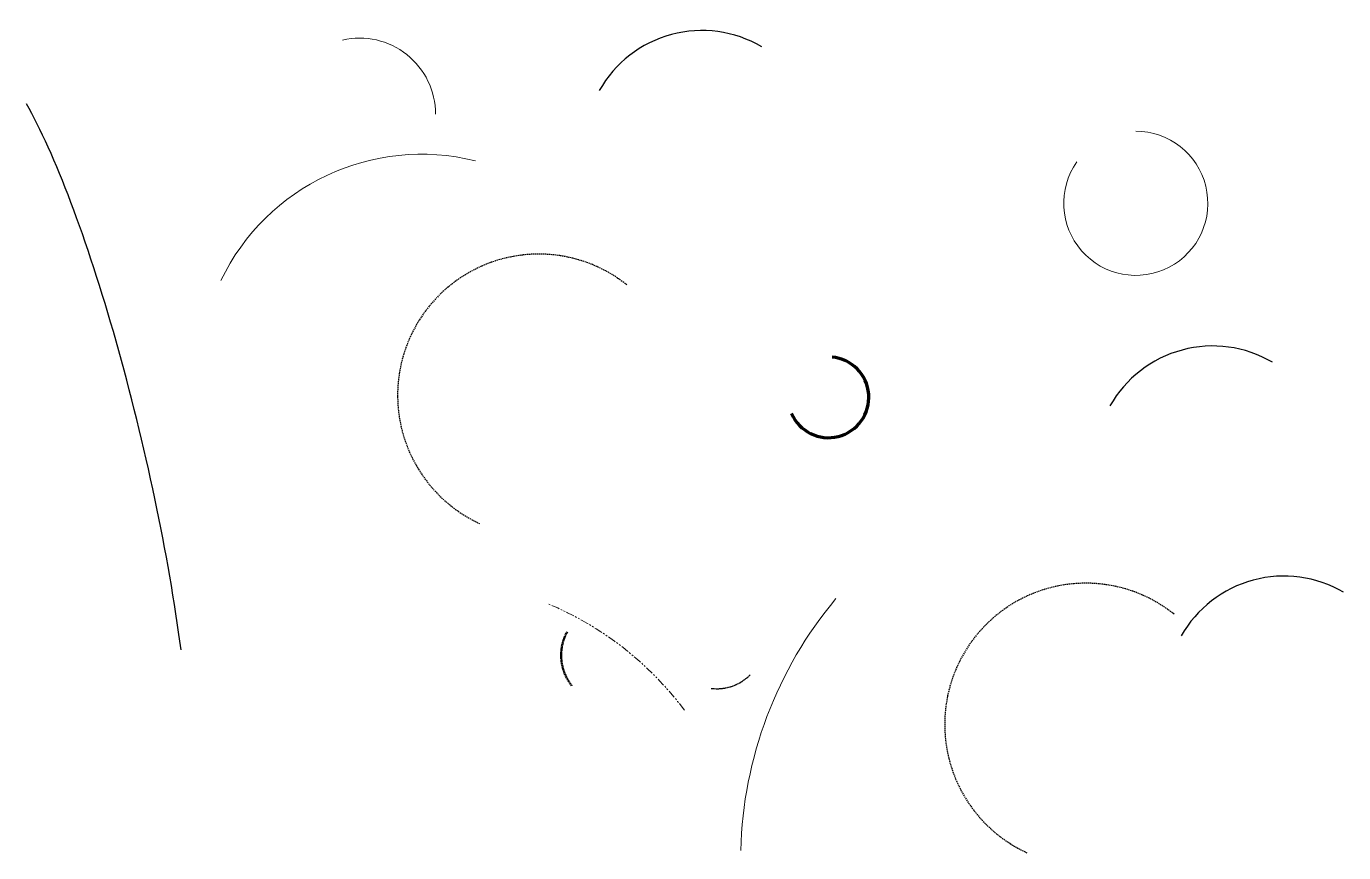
# Model space of a CAD drawing. Header units: metres. Extents: x 7423671 to 7424176, y 5547650 to 5547967.
import ezdxf

# ---------------------------------------------------------------- set-up
doc = ezdxf.new("R2010")
doc.units = ezdxf.units.M
for name, pattern in [('CENTER2', [1.125, 0.75, -0.125, 0.125, -0.125]), ('DASHED', [0.75, 0.5, -0.25]), ('DASHED2', [0.375, 0.25, -0.125]), ('PHANTOM2', [1.25, 0.625, -0.125, 0.125, -0.125, 0.125, -0.125])]:
    doc.linetypes.add(name, pattern=pattern)
doc.layers.add('block1', color=7, linetype='DASHED2', lineweight=5)
doc.linetypes.add('FENCELINE2', pattern='A,0.25,-0.1,[132,ltypeshp.shx,S=0.1,R=0,X=-0.1,Y=0],-0.1,1', length=1.45)

# ---------------------------------------------------------------- blocks, each defined once
blk = doc.blocks.new('block1')
at = {"layer": 'block1', "color": 248, "linetype": 'ByBlock', "lineweight": -2, "ltscale": 25}
blk.add_arc((3.49, -37.19), 45.29, 59.5465, 150.5428, dxfattribs=at)
blk = doc.blocks.new('block2')
at = {"color": 3, "linetype": 'DASHED', "lineweight": 25}
blk.add_arc((17.89, -39.9), 54.23, 51.3801, 245.2509, dxfattribs=at)

msp = doc.modelspace()

# ---------------------------------------------------------------- linework, layer by layer
at = {"lineweight": 0}
msp.add_arc((7423798.55, 5547933.55, 208), 29.16, 360, 102.942, dxfattribs=at)
at = {"color": 5, "lineweight": 20}
msp.add_arc((7424096.64, 5547899.27, 208), 27.68, 144.9665, 90, dxfattribs=at)
at = {"color": 60, "linetype": 'ByBlock', "lineweight": 18, "transparency": 33554636}
msp.add_arc((7423822.28, 5547832.76, 208), 85.35, 75.9258, 154.4376, dxfattribs=at)
at = {"color": 84, "linetype": 'FENCELINE2', "lineweight": 100, "transparency": 33554661}
msp.add_arc((7423978.63, 5547824.75, 208), 15.5, 203.5426, 84.9633, dxfattribs=at)
at = {"color": 1, "lineweight": 0, "ltscale": 5, "transparency": 33554674}
msp.add_arc((7424101.92, 5547646.69, 208), 157.05, 140.0953, 178.5042, dxfattribs=at)
at = {"color": 0, "linetype": 'PHANTOM2', "lineweight": 5, "ltscale": 5}
msp.add_arc((7423821.92, 5547628.65, 208), 126.7, 36.862, 67.3328, dxfattribs=at)
at = {"color": 225, "linetype": 'DASHED2', "lineweight": 50, "true_color": 0xb94683}
msp.add_arc((7423894.73, 5547725.7, 208), 18.77, 151.4329, 218.8741, dxfattribs=at)
at = {"color": 141, "linetype": 'CENTER2', "lineweight": -3}
msp.add_arc((7423935.73, 5547730.92, 208), 18.07, 263.1321, 315.7368, dxfattribs=at)

# ---------------------------------------------------------------- block references
for name, p in [('block1', (7423926.56, 5547957.52, 208)), ('block2', (7423849.48, 5547865.43, 208)), ('block1', (7424122.68, 5547836.38, 208)), ('block1', (7424150.03, 5547748.02, 208)), ('block2', (7424059.6, 5547739.04, 208))]:
    msp.add_blockref(name, p)
at = {"xscale": 3.489856142550707, "yscale": 0.5935090146958828, "zscale": 3.489856142550707, "rotation": 283.2082004481533}
msp.add_blockref('block1', (7423707.85, 5547817.33, 208), dxfattribs=at)

doc.saveas('drawing.dxf')
